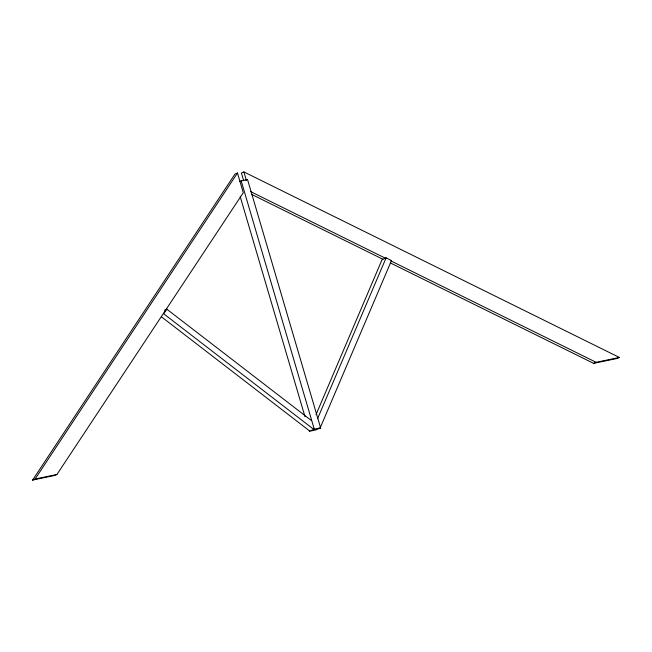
<?xml version="1.0" encoding="UTF-8"?>
<svg xmlns="http://www.w3.org/2000/svg" width="652" height="652" viewBox="0 0 652 652"><rect width="100%" height="100%" fill="white"/><g stroke="black" fill="none" stroke-linecap="round" stroke-linejoin="round"><path stroke-width="0.98" d="M315.984 414.753L382.121 259.537L386.106 257.833L391.485 260.572L320.116 428.071M317.581 418.666L386.106 257.833M32.6 480.076L234.981 174.068L237.475 173.008L243.277 192.723L56.936 474.469L54.45 475.528L32.6 480.076L35.094 479.016L56.936 474.469M35.094 479.016L237.475 173.008M311.191 420.377L166.83 309.178L163.725 313.816L313.775 429.391M390.222 262.87L593.613 363.36L616.906 358.518L619.4 357.459L243.889 171.924L241.395 172.984L243.652 180.645M239.488 181.443L247.499 179.422L320.613 427.859L315.633 429.978L309.292 431.298L314.272 429.179L320.613 427.859M245.837 180.131L247.499 179.422M164.434 310.197L166.83 309.178M593.613 363.36L596.107 362.3L619.4 357.459M250.433 191.517L386.334 258.657M390.89 260.914L596.107 362.3M251.59 194.377L382.928 259.268M161.354 316.758L309.79 431.086M243.889 171.924L246.423 180.539M241.15 180.743L314.272 429.179M240.18 196.505L304.989 416.685"/></g></svg>
